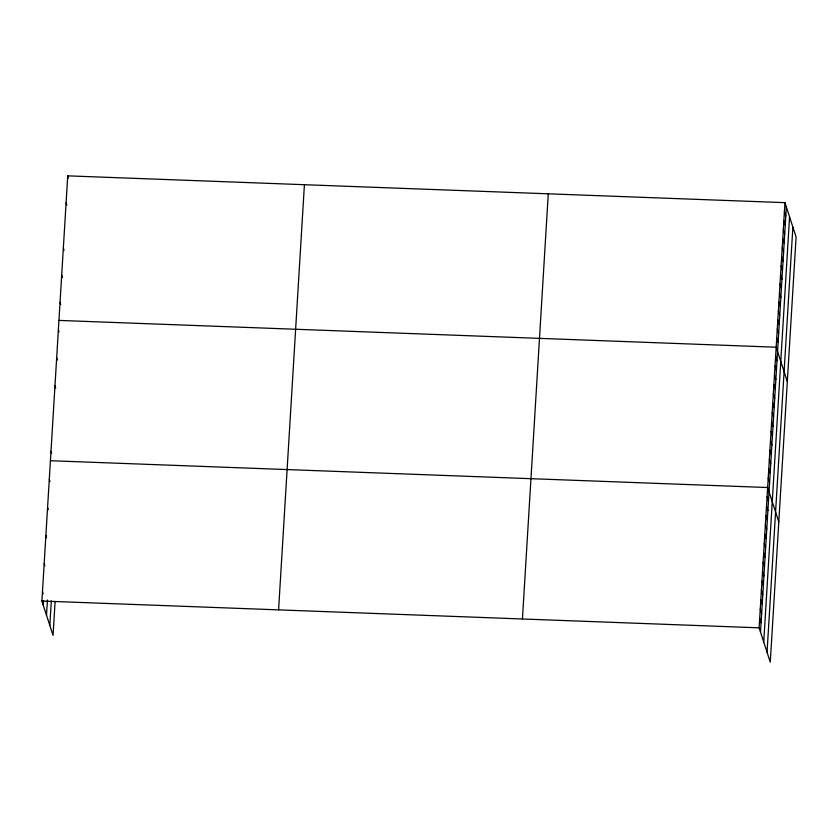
<?xml version="1.0" encoding="UTF-8"?>
<svg xmlns="http://www.w3.org/2000/svg" width="838" height="838" viewBox="0 0 838 838"><rect width="100%" height="100%" fill="white"/><g stroke="black" fill="none" stroke-linecap="round" stroke-linejoin="round"><path stroke-width="1.26" d="M55.109 601.433L53.045 635.34L41.9 601.024L67.731 175.854L784.955 202.66L796.1 236.976L770.269 662.146L759.113 627.83L784.955 202.66M43.293 605.329L43.586 600.647M46.519 615.228L47.441 600.029M49.83 625.431L51.328 600.877M278.583 609.865L304.414 184.706M522.43 618.978L548.272 193.819M760.516 632.135L786.348 206.965M763.732 642.034L789.564 216.864M767.053 652.236L792.884 227.077M58.953 320.409L776.166 347.215L787.311 381.531M50.427 460.722L767.639 487.527L778.795 521.844M41.9 601.024L759.113 627.83M784.399 211.7L785.803 215.995M783.855 220.729L785.248 225.034M783.3 229.769L784.703 234.074M782.755 238.799L784.148 243.104M782.21 247.839L783.603 252.144M781.655 256.868L783.059 261.173M781.11 265.908L782.503 270.213M780.555 274.937L781.959 279.243M780.01 283.977L781.404 288.282M779.455 293.007L780.859 297.312M778.911 302.047L780.314 306.352M778.366 311.076L779.759 315.381M777.811 320.116L779.214 324.421M777.266 329.145L778.659 333.451M776.711 338.185L778.114 342.491M775.6 356.569L776.994 360.874M775.035 365.923L776.428 370.228M774.459 375.277L775.862 379.583M773.893 384.632L775.286 388.937M773.327 393.986L774.721 398.291M772.751 403.34L774.155 407.645M772.186 412.694L773.589 416.999M771.62 422.048L773.013 426.353M771.054 431.402L772.447 435.708M770.478 440.757L771.882 445.062M769.913 450.111L771.316 454.416M769.347 459.465L770.74 463.77M768.781 468.819L770.174 473.124M768.205 478.173L769.609 482.468M767.074 496.882L768.467 501.176M766.508 506.225L767.901 510.531M765.932 515.58L767.336 519.885M765.366 524.934L766.77 529.239M764.801 534.288L766.194 538.593M764.235 543.642L765.628 547.947M763.659 552.996L765.063 557.301M763.093 562.35L764.497 566.656M762.528 571.705L763.921 576.01M761.962 581.059L763.355 585.364M761.386 590.413L762.79 594.718M760.82 599.767L762.224 604.072M760.255 609.121L761.648 613.426M759.689 618.475L761.082 622.781M67.731 175.854L68.433 178.012M66.087 202.964L66.789 205.111M63.342 248.132L64.044 250.29M61.698 275.241L62.4 277.388M60.053 302.34L60.745 304.498M58.377 329.763L59.079 331.921M56.68 357.826L57.372 359.973M54.973 385.889L55.675 388.036M50.992 451.368L51.694 453.515M49.285 479.42L49.987 481.578M47.588 507.482L48.279 509.64M45.88 535.545L46.582 537.703M44.173 563.607L44.875 565.755M42.466 591.67L43.167 593.817"/></g></svg>
